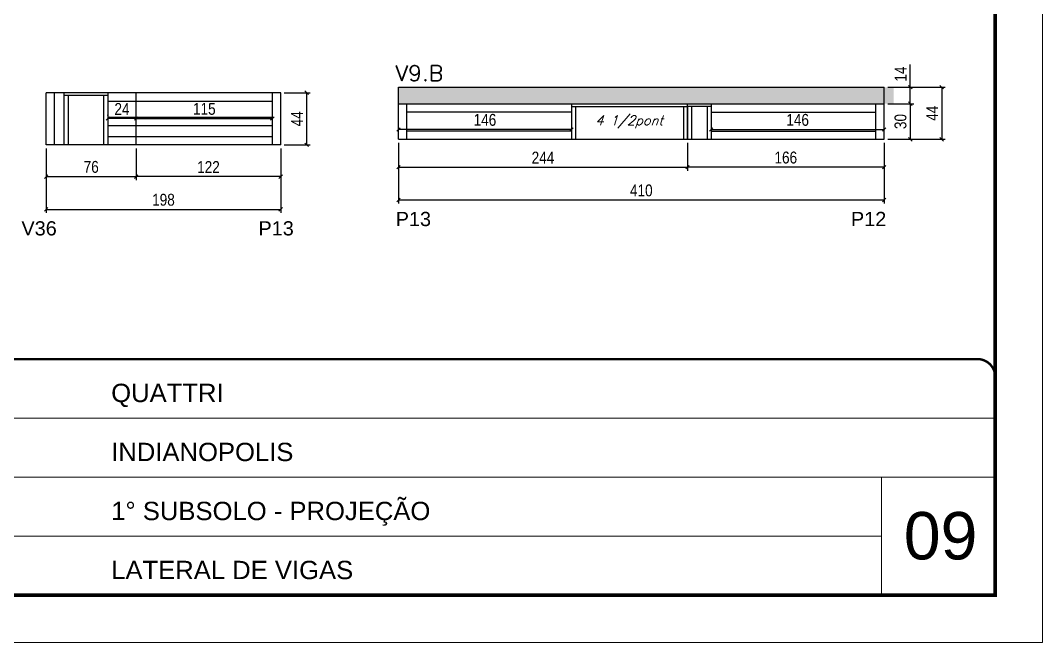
# Model space of a CAD drawing. Header units: millimetres. Extents: x 2921 to 9246, y 316 to 11751.
# Drawn here: x 3543 to 4406, y 7207 to 7732 of the extents above; entities that cross this region are included whole.
import ezdxf

# ---------------------------------------------------------------- set-up
doc = ezdxf.new("R2010")
doc.units = ezdxf.units.MM
doc.linetypes.add('CONTINUO', pattern=[0])
doc.linetypes.add('DASHED', pattern=[0.75, 0.5, -0.25])
for name, color, linetype in [('1', 3, 'Continuous'), ('5', 5, 'Continuous'), ('COTA', 241, 'Continuous'), ('Painéis', 200, 'Continuous'), ('SARR_2.2x7', 40, 'Continuous'), ('SARR_3.5x7', 81, 'Continuous'), ('texto', 7, 'Continuous')]:
    doc.layers.add(name, color=color, linetype=linetype)
for name, color, linetype, lineweight in [('CARIMBO', 255, 'Continuous', 9), ('Folhas', 255, 'Continuous', 9), ('SARRAFO DE PRESSAO', 251, 'DASHED', 9), ('Texto Seção', 7, 'Continuous', 15)]:
    doc.layers.add(name, color=color, linetype=linetype, lineweight=lineweight)
doc.styles.add('arial', font='arial.ttf')
doc.styles.add('COTA TECNICA', font='techl___.ttf', dxfattribs={"height": 10})
doc.styles.add('REGUA-120', font='ROMANS.shx', dxfattribs={"height": 15})
doc.styles.add('Romans', font='romans.shx')
doc.styles.get("Standard").update_dxf_attribs({"font": 'arial.ttf'})
doc.dimstyles.new('PAINEL', dxfattribs={"dimtxt": 10, "dimasz": 3, "dimexe": 3, "dimexo": 3, "dimgap": 3, "dimtad": 1, "dimdec": 1, "dimzin": 12, "dimdsep": 46, "dimtxsty": 'COTA TECNICA', "dimblk1": 'OBLIQUE', "dimblk2": 'OBLIQUE', "dimsah": 1, "dimcen": 0.9, "dimclrd": 4, "dimclre": 4, "dimclrt": 240, "dimadec": 1, "dimazin": 3, "dimtfac": 1, "dimtdec": 1, "dimtmove": 0, "dimatfit": 3, "dimfxl": 1, "dimtolj": 1, "dimtzin": 12, "dimarcsym": 0})

# ---------------------------------------------------------------- blocks, each defined once
blk = doc.blocks.new('9999999999')
at = {"color": 30, "linetype": 'CONTINUO'}
for p, q in [((98564.56, 34379.64), (99583.98, 34379.64)), ((98564.56, 34329.83), (99487.98, 34329.83)), ((99583.98, 34329.83), (99487.98, 34329.83)), ((99487.98, 34329.83), (99487.98, 34230.21)), ((98564.56, 34280.02), (99487.98, 34280.02))]:
    blk.add_line(p, q, dxfattribs=at)
at = {"color": 30, "linetype": 'CONTINUO', "const_width": 2}
blk.add_lwpolyline([(99583.98, 34230.21), (99583.98, 34414.45, 0.414214), (99568.98, 34429.45), (98228.98, 34429.45, 0.414214), (98213.98, 34414.45), (98213.98, 34245.21, 0.414214), (98228.98, 34230.21), (99583.98, 34230.21)], format="xyb", dxfattribs=at)
at = {"layer": 'Folhas'}
blk.add_lwpolyline([(98138.98, 34190.21), (99623.98, 34190.21), (99623.98, 35240.21), (98138.98, 35240.21)], close=True, dxfattribs=at)
at = {"layer": 'Folhas', "color": 30, "const_width": 3}
blk.add_lwpolyline([(98213.98, 34230.21), (99583.98, 34230.21), (99583.98, 35200.21), (98213.98, 35200.21)], close=True, dxfattribs=at)
at = {"color": 7, "linetype": 'Continuous', "ltscale": 5, "style": 'arial'}
for s, height, p in [('QUATTRI', 15.483, (98837.68, 34393.13)), ('INDIANOPOLIS', 15.4829, (98837.68, 34343.32)), ('1° SUBSOLO - PROJEÇÃO', 15.4829, (98837.68, 34293.51)), ('LATERAL DE VIGAS', 15.4829, (98837.68, 34243.7))]:
    blk.add_text(s, height=height, dxfattribs=at).set_placement(p)
blk = doc.blocks.new('_Oblique')
at = {"layer": '1', "color": 0, "lineweight": -2}
blk.add_line((-0.5, -0.5), (0.5, 0.5), dxfattribs=at)
blk = doc.blocks.new('*D78')
at = {"layer": 'COTA', "color": 4, "linetype": 'ByBlock', "lineweight": -2, "transparency": 16777216}
for p, q in [((3862.37, 7629.06), (3862.37, 7605.52)), ((4106.37, 7629.06), (4106.37, 7605.52)), ((3862.37, 7608.52), (4106.37, 7608.52))]:
    blk.add_line(p, q, dxfattribs=at)
at = {"layer": 'Defpoints', "color": 0, "linetype": 'ByBlock', "transparency": 16777216}
for p in [(3862.37, 7632.06), (4106.37, 7632.06), (4106.37, 7608.52)]:
    blk.add_point(p, dxfattribs=at)
at = {"layer": 'COTA', "color": 4, "linetype": 'ByBlock', "lineweight": -2, "transparency": 16777216, "xscale": 3, "yscale": 3, "zscale": 3, "rotation": 180}
blk.add_blockref('_Oblique', (3862.37, 7608.52), dxfattribs=at)
at = {"layer": 'COTA', "color": 4, "linetype": 'ByBlock', "lineweight": -2, "transparency": 16777216, "xscale": 3, "yscale": 3, "zscale": 3}
blk.add_blockref('_Oblique', (4106.37, 7608.52), dxfattribs=at)
at = {"layer": 'COTA', "color": 240, "linetype": 'ByBlock', "transparency": 16777216, "insert": (3984.37, 7616.59), "char_height": 10, "width": 165.5951, "attachment_point": 5, "style": 'COTA TECNICA'}
blk.add_mtext('\\A1;244 ', dxfattribs=at)
blk = doc.blocks.new('*D79')
at = {"layer": 'COTA', "color": 4, "lineweight": -2, "transparency": 16777216}
for p, q in [((4106.37, 7629.06), (4106.37, 7605.52)), ((4272.37, 7629.06), (4272.37, 7605.52)), ((4272.37, 7608.52), (4106.37, 7608.52))]:
    blk.add_line(p, q, dxfattribs=at)
at = {"layer": 'Defpoints', "color": 0, "transparency": 16777216}
for p in [(4106.37, 7632.06), (4272.37, 7632.06), (4106.37, 7608.52)]:
    blk.add_point(p, dxfattribs=at)
at = {"layer": 'COTA', "color": 4, "lineweight": -2, "transparency": 16777216, "xscale": 3, "yscale": 3, "zscale": 3, "rotation": 180}
blk.add_blockref('_Oblique', (4106.37, 7608.52), dxfattribs=at)
at = {"layer": 'COTA', "color": 4, "lineweight": -2, "transparency": 16777216, "xscale": 3, "yscale": 3, "zscale": 3}
blk.add_blockref('_Oblique', (4272.37, 7608.52), dxfattribs=at)
at = {"layer": 'COTA', "color": 240, "transparency": 16777216, "insert": (4189.37, 7616.62), "char_height": 10, "attachment_point": 5, "style": 'COTA TECNICA'}
blk.add_mtext('\\A1;166', dxfattribs=at)
blk = doc.blocks.new('*D80')
at = {"layer": 'Defpoints', "color": 0, "transparency": 16777216}
for p in [(4272.37, 7632.06), (3862.37, 7608.52), (3862.37, 7580.79)]:
    blk.add_point(p, dxfattribs=at)
at = {"layer": 'Painéis', "color": 4, "lineweight": -2, "transparency": 16777216}
for p, q in [((4272.37, 7629.06), (4272.37, 7577.79)), ((3862.37, 7605.52), (3862.37, 7577.79)), ((4272.37, 7580.79), (3862.37, 7580.79))]:
    blk.add_line(p, q, dxfattribs=at)
at = {"layer": 'Painéis', "color": 4, "lineweight": -2, "transparency": 16777216, "xscale": 3, "yscale": 3, "zscale": 3, "rotation": 180}
blk.add_blockref('_Oblique', (3862.37, 7580.79), dxfattribs=at)
at = {"layer": 'Painéis', "color": 4, "lineweight": -2, "transparency": 16777216, "xscale": 3, "yscale": 3, "zscale": 3}
blk.add_blockref('_Oblique', (4272.37, 7580.79), dxfattribs=at)
at = {"layer": 'Painéis', "color": 240, "lineweight": 5, "transparency": 16777216, "insert": (4067.37, 7588.9), "char_height": 10, "attachment_point": 5, "style": 'COTA TECNICA'}
blk.add_mtext('\\A1;410', dxfattribs=at)
blk = doc.blocks.new('*D30')
at = {"layer": 'COTA', "color": 4, "linetype": 'ByBlock', "lineweight": -2, "transparency": 16777216}
for p, q in [((3640.95, 7624.36), (3640.95, 7597.62)), ((3762.95, 7624.36), (3762.95, 7597.62)), ((3762.95, 7600.62), (3640.95, 7600.62))]:
    blk.add_line(p, q, dxfattribs=at)
at = {"layer": 'Defpoints', "color": 0, "linetype": 'ByBlock', "transparency": 16777216}
for p in [(3640.95, 7627.36), (3762.95, 7627.36), (3640.95, 7600.62)]:
    blk.add_point(p, dxfattribs=at)
at = {"layer": 'COTA', "color": 4, "linetype": 'ByBlock', "lineweight": -2, "transparency": 16777216, "xscale": 3, "yscale": 3, "zscale": 3, "rotation": 180}
blk.add_blockref('_Oblique', (3640.95, 7600.62), dxfattribs=at)
at = {"layer": 'COTA', "color": 4, "linetype": 'ByBlock', "lineweight": -2, "transparency": 16777216, "xscale": 3, "yscale": 3, "zscale": 3}
blk.add_blockref('_Oblique', (3762.95, 7600.62), dxfattribs=at)
at = {"layer": 'COTA', "color": 240, "linetype": 'ByBlock', "transparency": 16777216, "insert": (3701.95, 7608.68), "char_height": 10, "width": 165.5951, "attachment_point": 5, "style": 'COTA TECNICA'}
blk.add_mtext('\\A1;122 ', dxfattribs=at)
blk = doc.blocks.new('*D31')
at = {"layer": 'COTA', "color": 4, "lineweight": -2, "transparency": 16777216}
for p, q in [((3564.95, 7624.36), (3564.95, 7597.62)), ((3640.95, 7624.36), (3640.95, 7597.62)), ((3564.95, 7600.62), (3640.95, 7600.62))]:
    blk.add_line(p, q, dxfattribs=at)
at = {"layer": 'Defpoints', "color": 0, "transparency": 16777216}
for p in [(3564.95, 7627.36), (3640.95, 7627.36), (3640.95, 7600.62)]:
    blk.add_point(p, dxfattribs=at)
at = {"layer": 'COTA', "color": 4, "lineweight": -2, "transparency": 16777216, "xscale": 3, "yscale": 3, "zscale": 3, "rotation": 180}
blk.add_blockref('_Oblique', (3564.95, 7600.62), dxfattribs=at)
at = {"layer": 'COTA', "color": 4, "lineweight": -2, "transparency": 16777216, "xscale": 3, "yscale": 3, "zscale": 3}
blk.add_blockref('_Oblique', (3640.95, 7600.62), dxfattribs=at)
at = {"layer": 'COTA', "color": 240, "transparency": 16777216, "insert": (3602.95, 7608.72), "char_height": 10, "attachment_point": 5, "style": 'COTA TECNICA'}
blk.add_mtext('\\A1;76', dxfattribs=at)
blk = doc.blocks.new('*D32')
at = {"layer": 'Defpoints', "color": 0, "transparency": 16777216}
for p in [(3564.95, 7627.36), (3762.95, 7600.62), (3762.95, 7572.89)]:
    blk.add_point(p, dxfattribs=at)
at = {"layer": 'Painéis', "color": 4, "lineweight": -2, "transparency": 16777216}
for p, q in [((3564.95, 7624.36), (3564.95, 7569.89)), ((3762.95, 7597.62), (3762.95, 7569.89)), ((3564.95, 7572.89), (3762.95, 7572.89))]:
    blk.add_line(p, q, dxfattribs=at)
at = {"layer": 'Painéis', "color": 4, "lineweight": -2, "transparency": 16777216, "xscale": 3, "yscale": 3, "zscale": 3, "rotation": 180}
blk.add_blockref('_Oblique', (3564.95, 7572.89), dxfattribs=at)
at = {"layer": 'Painéis', "color": 4, "lineweight": -2, "transparency": 16777216, "xscale": 3, "yscale": 3, "zscale": 3}
blk.add_blockref('_Oblique', (3762.95, 7572.89), dxfattribs=at)
at = {"layer": 'Painéis', "color": 240, "lineweight": 5, "transparency": 16777216, "insert": (3663.95, 7581), "char_height": 10, "attachment_point": 5, "style": 'COTA TECNICA'}
blk.add_mtext('\\A1;198', dxfattribs=at)
blk = doc.blocks.new('*D33')
at = {"layer": 'Defpoints', "color": 0, "transparency": 16777216}
for p in [(3640.95, 7649.6), (3755.95, 7649.6), (3755.95, 7649.6)]:
    blk.add_point(p, dxfattribs=at)
at = {"layer": 'Painéis', "color": 4, "lineweight": -2, "transparency": 16777216}
blk.add_line((3640.95, 7649.6), (3755.95, 7649.6), dxfattribs=at)
at = {"layer": 'Painéis', "color": 4, "lineweight": -2, "transparency": 16777216, "xscale": 3, "yscale": 3, "zscale": 3, "rotation": 180}
blk.add_blockref('_Oblique', (3640.95, 7649.6), dxfattribs=at)
at = {"layer": 'Painéis', "color": 4, "lineweight": -2, "transparency": 16777216, "xscale": 3, "yscale": 3, "zscale": 3}
blk.add_blockref('_Oblique', (3755.95, 7649.6), dxfattribs=at)
at = {"layer": 'Painéis', "color": 240, "lineweight": 5, "transparency": 16777216, "insert": (3698.45, 7657.71), "char_height": 10, "attachment_point": 5, "style": 'COTA TECNICA'}
blk.add_mtext('\\A1;115', dxfattribs=at)
blk = doc.blocks.new('*D34')
at = {"layer": 'Defpoints', "color": 0, "transparency": 16777216}
for p in [(3616.95, 7649.6), (3616.95, 7649.14), (3640.95, 7649.6)]:
    blk.add_point(p, dxfattribs=at)
at = {"layer": 'Painéis', "color": 4, "lineweight": -2, "transparency": 16777216}
for p, q in [((3616.95, 7652.14), (3616.95, 7652.6)), ((3640.95, 7649.6), (3616.95, 7649.6))]:
    blk.add_line(p, q, dxfattribs=at)
at = {"layer": 'Painéis', "color": 4, "lineweight": -2, "transparency": 16777216, "xscale": 3, "yscale": 3, "zscale": 3, "rotation": 180}
blk.add_blockref('_Oblique', (3616.95, 7649.6), dxfattribs=at)
at = {"layer": 'Painéis', "color": 4, "lineweight": -2, "transparency": 16777216, "xscale": 3, "yscale": 3, "zscale": 3}
blk.add_blockref('_Oblique', (3640.95, 7649.6), dxfattribs=at)
at = {"layer": 'Painéis', "color": 240, "lineweight": 5, "transparency": 16777216, "insert": (3628.95, 7657.67), "char_height": 10, "attachment_point": 5, "style": 'COTA TECNICA'}
blk.add_mtext('\\A1;24', dxfattribs=at)
blk = doc.blocks.new('*D864')
at = {"layer": 'Defpoints', "color": 0, "transparency": 16777216}
for p in [(4272.37, 7676.06), (4272.37, 7632.06), (4321.02, 7632.06)]:
    blk.add_point(p, dxfattribs=at)
at = {"layer": 'Painéis', "color": 4, "lineweight": -2, "transparency": 16777216}
for p, q in [((4275.37, 7676.06), (4324.02, 7676.06)), ((4321.02, 7676.06), (4321.02, 7632.06)), ((4275.37, 7632.06), (4324.02, 7632.06))]:
    blk.add_line(p, q, dxfattribs=at)
at = {"layer": 'Painéis', "color": 4, "lineweight": -2, "transparency": 16777216, "xscale": 3, "yscale": 3, "zscale": 3}
for p, rotation in [((4321.02, 7676.06), 90), ((4321.02, 7632.06), 270)]:
    blk.add_blockref('_Oblique', p, dxfattribs=dict(at, rotation=rotation))
at = {"layer": 'Painéis', "color": 240, "lineweight": 5, "transparency": 16777216, "insert": (4312.95, 7654.06), "char_height": 10, "attachment_point": 5, "rotation": 90, "style": 'COTA TECNICA'}
blk.add_mtext('\\A1;44', dxfattribs=at)
blk = doc.blocks.new('*D865')
at = {"layer": 'Defpoints', "color": 0, "transparency": 16777216}
for p in [(4272.37, 7676.06), (4294.43, 7676.06), (4272.37, 7662.06)]:
    blk.add_point(p, dxfattribs=at)
at = {"layer": 'Painéis', "color": 4, "lineweight": -2, "transparency": 16777216}
for p, q in [((4294.43, 7676.06), (4294.43, 7695.18)), ((4275.37, 7676.06), (4297.43, 7676.06)), ((4294.43, 7662.06), (4294.43, 7676.06)), ((4275.37, 7662.06), (4297.43, 7662.06))]:
    blk.add_line(p, q, dxfattribs=at)
at = {"layer": 'Painéis', "color": 4, "lineweight": -2, "transparency": 16777216, "xscale": 3, "yscale": 3, "zscale": 3}
for p, rotation in [((4294.43, 7676.06), 90), ((4294.43, 7662.06), 270)]:
    blk.add_blockref('_Oblique', p, dxfattribs=dict(at, rotation=rotation))
at = {"layer": 'Painéis', "color": 240, "lineweight": 5, "transparency": 16777216, "insert": (4286.36, 7687.12), "char_height": 10, "attachment_point": 5, "rotation": 90, "style": 'COTA TECNICA'}
blk.add_mtext('\\A1;14', dxfattribs=at)
blk = doc.blocks.new('*D866')
at = {"layer": 'Defpoints', "color": 0, "transparency": 16777216}
for p in [(4272.37, 7662.06), (4272.37, 7632.06), (4294.43, 7632.06)]:
    blk.add_point(p, dxfattribs=at)
at = {"layer": 'Painéis', "color": 4, "lineweight": -2, "transparency": 16777216}
for p, q in [((4275.37, 7662.06), (4297.43, 7662.06)), ((4294.43, 7662.06), (4294.43, 7632.06)), ((4275.37, 7632.06), (4297.43, 7632.06))]:
    blk.add_line(p, q, dxfattribs=at)
at = {"layer": 'Painéis', "color": 4, "lineweight": -2, "transparency": 16777216, "xscale": 3, "yscale": 3, "zscale": 3}
for p, rotation in [((4294.43, 7662.06), 90), ((4294.43, 7632.06), 270)]:
    blk.add_blockref('_Oblique', p, dxfattribs=dict(at, rotation=rotation))
at = {"layer": 'Painéis', "color": 240, "lineweight": 5, "transparency": 16777216, "insert": (4286.21, 7647.06), "char_height": 10, "attachment_point": 5, "rotation": 90, "style": 'COTA TECNICA'}
blk.add_mtext('\\A1;30', dxfattribs=at)
blk = doc.blocks.new('*D867')
at = {"layer": 'Defpoints', "color": 0, "transparency": 16777216}
for p in [(3762.95, 7671.36), (3762.95, 7627.36), (3784.82, 7627.36)]:
    blk.add_point(p, dxfattribs=at)
at = {"layer": 'Painéis', "color": 4, "lineweight": -2, "transparency": 16777216}
for p, q in [((3765.95, 7671.36), (3787.82, 7671.36)), ((3784.82, 7671.36), (3784.82, 7627.36)), ((3765.95, 7627.36), (3787.82, 7627.36))]:
    blk.add_line(p, q, dxfattribs=at)
at = {"layer": 'Painéis', "color": 4, "lineweight": -2, "transparency": 16777216, "xscale": 3, "yscale": 3, "zscale": 3}
for p, rotation in [((3784.82, 7671.36), 90), ((3784.82, 7627.36), 270)]:
    blk.add_blockref('_Oblique', p, dxfattribs=dict(at, rotation=rotation))
at = {"layer": 'Painéis', "color": 240, "lineweight": 5, "transparency": 16777216, "insert": (3776.74, 7649.36), "char_height": 10, "attachment_point": 5, "rotation": 90, "style": 'COTA TECNICA'}
blk.add_mtext('\\A1;44', dxfattribs=at)
blk = doc.blocks.new('*D35')
at = {"layer": 'Defpoints', "color": 0, "transparency": 16777216}
for p in [(3862.37, 7640.3), (3862.37, 7640.3), (4008.37, 7640.3)]:
    blk.add_point(p, dxfattribs=at)
at = {"layer": 'Painéis', "color": 4, "lineweight": -2, "transparency": 16777216}
blk.add_line((4008.37, 7640.3), (3862.37, 7640.3), dxfattribs=at)
at = {"layer": 'Painéis', "color": 4, "lineweight": -2, "transparency": 16777216, "xscale": 3, "yscale": 3, "zscale": 3, "rotation": 180}
blk.add_blockref('_Oblique', (3862.37, 7640.3), dxfattribs=at)
at = {"layer": 'Painéis', "color": 4, "lineweight": -2, "transparency": 16777216, "xscale": 3, "yscale": 3, "zscale": 3}
blk.add_blockref('_Oblique', (4008.37, 7640.3), dxfattribs=at)
at = {"layer": 'Painéis', "color": 240, "lineweight": 5, "transparency": 16777216, "insert": (3935.37, 7648.41), "char_height": 10, "attachment_point": 5, "style": 'COTA TECNICA'}
blk.add_mtext('\\A1;146', dxfattribs=at)
blk = doc.blocks.new('*D36')
at = {"layer": 'Defpoints', "color": 0, "transparency": 16777216}
for p in [(4126.37, 7640.3), (4272.37, 7640.3), (4272.37, 7640.3)]:
    blk.add_point(p, dxfattribs=at)
at = {"layer": 'Painéis', "color": 4, "lineweight": -2, "transparency": 16777216}
blk.add_line((4126.37, 7640.3), (4272.37, 7640.3), dxfattribs=at)
at = {"layer": 'Painéis', "color": 4, "lineweight": -2, "transparency": 16777216, "xscale": 3, "yscale": 3, "zscale": 3, "rotation": 180}
blk.add_blockref('_Oblique', (4126.37, 7640.3), dxfattribs=at)
at = {"layer": 'Painéis', "color": 4, "lineweight": -2, "transparency": 16777216, "xscale": 3, "yscale": 3, "zscale": 3}
blk.add_blockref('_Oblique', (4272.37, 7640.3), dxfattribs=at)
at = {"layer": 'Painéis', "color": 240, "lineweight": 5, "transparency": 16777216, "insert": (4199.37, 7648.41), "char_height": 10, "attachment_point": 5, "style": 'COTA TECNICA'}
blk.add_mtext('\\A1;146', dxfattribs=at)

msp = doc.modelspace()

# ---------------------------------------------------------------- hatches: boundary and pattern name
at = {"layer": 'COTA', "linetype": 'ByBlock'}
h = msp.add_hatch(dxfattribs=at)
h.set_pattern_fill('AR-CONC', color=256, scale=0.03)
h.set_pattern_definition([(50, (2297.6485, -8879.7685), (5.4655401, -0.4781726), [0.5715, -6.2865]), (355, (2297.6485, -8879.7685), (-1.0573026, 5.7317054), [0.4572, -5.0292175]), (100.451445, (2298.104, -8879.8083), (4.4082374, 5.2535326), [0.4857003, -5.3427073]), (46.1842, (2297.6485, -8878.2445), (8.1323712, -1.2612698), [0.85725, -9.42975]), (96.63556, (2298.326, -8878.3496), (7.122124, 7.4227837), [0.7285507, -8.0140682]), (351.18415, (2297.6485, -8878.2445), (7.122124, 7.4227837), [0.685799, -7.543792]), (21, (2298.4105, -8878.6255), (4.5484317, -3.067956), [0.5715, -6.2865]), (326, (2298.4105, -8878.6255), (1.8540609, 5.525639), [0.4572, -5.0292]), (71.451445, (2298.7895, -8878.881), (6.4024926, 2.457683), [0.4857003, -5.3426981]), (37.5, (2297.6485, -8879.7685), (0.0926581, 2.53665117), [0, -4.96824, 0, -5.1054, 0, -5.04825]), (7.5, (2297.6485, -8879.7685), (2.00458988, 3.00541724), [0, -2.91084, 0, -4.85394, 0, -1.92405]), (327.5, (2295.9492, -8879.7685), (4.06771786, -0.17186232), [0, -1.905, 0, -5.9436, 0, -7.8867]), (317.5, (2295.1872, -8879.7685), (4.44387544, 0.7627947), [0, -2.4765, 0, -3.94716, 0, -5.6007])])
h.paths.add_polyline_path([(4280.37, 7676.06), (4280.37, 7662.06), (3862.37, 7662.06), (3862.37, 7676.06)])

# ---------------------------------------------------------------- linework, layer by layer
for p, q in [((3862.37, 7676.06), (4272.37, 7676.06)), ((3862.37, 7662.06), (3862.37, 7676.06)), ((4272.37, 7662.06), (4272.37, 7676.06))]:
    msp.add_line(p, q, dxfattribs=at)
at = {"layer": 'Painéis', "linetype": 'ByBlock'}
for p, q in [((3762.95, 7671.36), (3564.95, 7671.36)), ((3640.95, 7627.36), (3640.95, 7671.36)), ((3762.95, 7627.36), (3762.95, 7671.36)), ((3862.37, 7662.06), (4272.37, 7662.06)), ((3862.37, 7632.06), (3862.37, 7662.06)), ((4106.37, 7632.06), (4106.37, 7662.06)), ((3862.37, 7632.06), (4272.37, 7632.06)), ((3762.95, 7627.36), (3564.95, 7627.36))]:
    msp.add_line(p, q, dxfattribs=at)
at = {"layer": 'Painéis'}
for p, q in [((3564.95, 7627.36), (3564.95, 7671.36)), ((4272.37, 7632.06), (4272.37, 7662.06))]:
    msp.add_line(p, q, dxfattribs=at)
at = {"layer": 'SARR_2.2x7', "linetype": 'Continuous'}
for p, q in [((3571.95, 7627.36), (3571.95, 7671.36)), ((3755.95, 7627.36), (3755.95, 7671.36)), ((3616.95, 7669.16), (3579.95, 7669.16)), ((3616.95, 7664.36), (3640.95, 7664.36)), ((3640.95, 7664.36), (3755.95, 7664.36)), ((3869.37, 7632.06), (3869.37, 7662.06)), ((4008.37, 7655.06), (3869.37, 7655.06)), ((4008.37, 7659.86), (4106.37, 7659.86)), ((4126.37, 7659.86), (4106.37, 7659.86)), ((4126.37, 7655.06), (4265.37, 7655.06)), ((4265.37, 7632.06), (4265.37, 7662.06)), ((3616.95, 7650.86), (3640.95, 7650.86)), ((3640.95, 7650.86), (3755.95, 7650.86)), ((3616.95, 7643.86), (3640.95, 7643.86)), ((3640.95, 7643.86), (3755.95, 7643.86)), ((4008.37, 7639.06), (3869.37, 7639.06)), ((4126.37, 7639.06), (4265.37, 7639.06)), ((3616.95, 7634.36), (3640.95, 7634.36)), ((3640.95, 7634.36), (3755.95, 7634.36))]:
    msp.add_line(p, q, dxfattribs=at)
at = {"layer": 'SARR_3.5x7'}
for p, q in [((3579.95, 7671.36), (3579.95, 7627.36)), ((3616.95, 7671.36), (3616.95, 7627.36)), ((3583.45, 7669.16), (3583.45, 7627.36)), ((3613.45, 7669.16), (3613.45, 7627.36)), ((4008.37, 7662.06), (4008.37, 7632.06)), ((4011.87, 7659.86), (4011.87, 7632.06)), ((4102.87, 7659.86), (4102.87, 7632.06)), ((4106.37, 7659.86), (4106.37, 7632.06)), ((4109.87, 7659.86), (4109.87, 7632.06)), ((4122.87, 7659.86), (4122.87, 7632.06)), ((4126.37, 7662.06), (4126.37, 7632.06))]:
    msp.add_line(p, q, dxfattribs=at)

# ---------------------------------------------------------------- block references
at = {"layer": 'SARRAFO DE PRESSAO', "color": 6, "linetype": 'ByBlock'}
msp.add_blockref('9999999999', (-95217.85, -26982.83), dxfattribs=at)

# ---------------------------------------------------------------- texts
at = {"layer": '5', "linetype": 'Continuous'}
for s, rotation, p in [('P13', 0.00004, (3860.03, 7558.83)), ('P12', 0.00004, (4244.36, 7558.83)), ('V36', 0.00004, (3544.06, 7550.93)), ('P13', 359.99996, (3744.16, 7550.93))]:
    msp.add_text(s, height=12, rotation=rotation, dxfattribs=at).set_placement(p)
at = {"layer": 'CARIMBO', "style": 'arial'}
msp.add_text('09', height=40, dxfattribs=at).set_placement((4288.99, 7277.52))
at = {"layer": 'texto', "color": 2, "insert": (4057.17, 7646.77), "char_height": 8, "attachment_point": 5, "style": 'Romans'}
msp.add_mtext('{\\Q19;\\C256;4 1/2pont}', dxfattribs=at)
at = {"layer": 'Texto Seção', "style": 'REGUA-120', "width": 1.05}
msp.add_text('V9.B', height=13, dxfattribs=at).set_placement((3859.91, 7681.38))

# ---------------------------------------------------------------- dimensions: what is measured, and where the dimension line sits
at = {"layer": 'COTA', "linetype": 'ByBlock'}
dim = msp.add_linear_dim(base=(4106.37, 7608.52), p1=(3862.37, 7632.06), p2=(4106.37, 7632.06), text='<> ', dimstyle='PAINEL', dxfattribs=at)
dim.commit()
dim.dimension.update_dxf_attribs({"geometry": '*D78', "text_midpoint": (3984.37, 7608.52), "dimtype": 160})
at = {"layer": 'COTA'}
dim = msp.add_linear_dim(base=(4106.37, 7608.52), p1=(4272.37, 7632.06), p2=(4106.37, 7632.06), dimstyle='PAINEL', dxfattribs=at)
dim.commit()
dim.dimension.update_dxf_attribs({"geometry": '*D79', "text_midpoint": (4189.37, 7616.62)})
dim = msp.add_linear_dim(base=(3640.95, 7600.62), p1=(3564.95, 7627.36), p2=(3640.95, 7627.36), angle=180, dimstyle='PAINEL', dxfattribs=at)
dim.commit()
dim.dimension.update_dxf_attribs({"geometry": '*D31', "text_midpoint": (3602.95, 7608.72)})
at = {"layer": 'COTA', "linetype": 'ByBlock'}
dim = msp.add_linear_dim(base=(3640.95, 7600.62), p1=(3762.95, 7627.36), p2=(3640.95, 7627.36), angle=180, text='<> ', dimstyle='PAINEL', dxfattribs=at)
dim.commit()
dim.dimension.update_dxf_attribs({"geometry": '*D30', "text_midpoint": (3701.95, 7600.62), "dimtype": 160})
at = {"layer": 'Painéis', "lineweight": 5}
for base, p1, p2, angle, picture, middle in [((4294.43, 7676.06), (4272.37, 7662.06), (4272.37, 7676.06), 90, '*D865', (4286.36, 7687.12)), ((3784.82, 7627.36), (3762.95, 7671.36), (3762.95, 7627.36), 90, '*D867', (3776.74, 7649.36)), ((4321.02, 7632.06), (4272.37, 7676.06), (4272.37, 7632.06), 90, '*D864', (4312.95, 7654.06)), ((3616.95, 7649.6), (3640.95, 7649.6), (3616.95, 7649.14), 180, '*D34', (3628.95, 7657.67)), ((3755.95, 7649.6), (3640.95, 7649.6), (3755.95, 7649.6), 180, '*D33', (3698.45, 7657.71)), ((4294.43, 7632.06), (4272.37, 7662.06), (4272.37, 7632.06), 90, '*D866', (4286.21, 7647.06)), ((4272.37, 7640.3), (4126.37, 7640.3), (4272.37, 7640.3), 180, '*D36', (4199.37, 7648.41)), ((3862.37, 7580.79), (4272.37, 7632.06), (3862.37, 7608.52), 180, '*D80', (4067.37, 7588.9))]:
    dim = msp.add_linear_dim(base=base, p1=p1, p2=p2, angle=angle, dimstyle='PAINEL', dxfattribs=at)
    dim.commit()
    dim.dimension.update_dxf_attribs({"geometry": picture, "text_midpoint": middle})
for base, p1, p2, picture, middle in [((3862.37, 7640.3), (4008.37, 7640.3), (3862.37, 7640.3), '*D35', (3935.37, 7648.41)), ((3762.95, 7572.89), (3564.95, 7627.36), (3762.95, 7600.62), '*D32', (3663.95, 7581))]:
    dim = msp.add_linear_dim(base=base, p1=p1, p2=p2, dimstyle='PAINEL', dxfattribs=at)
    dim.commit()
    dim.dimension.update_dxf_attribs({"geometry": picture, "text_midpoint": middle})

doc.saveas('drawing.dxf')
